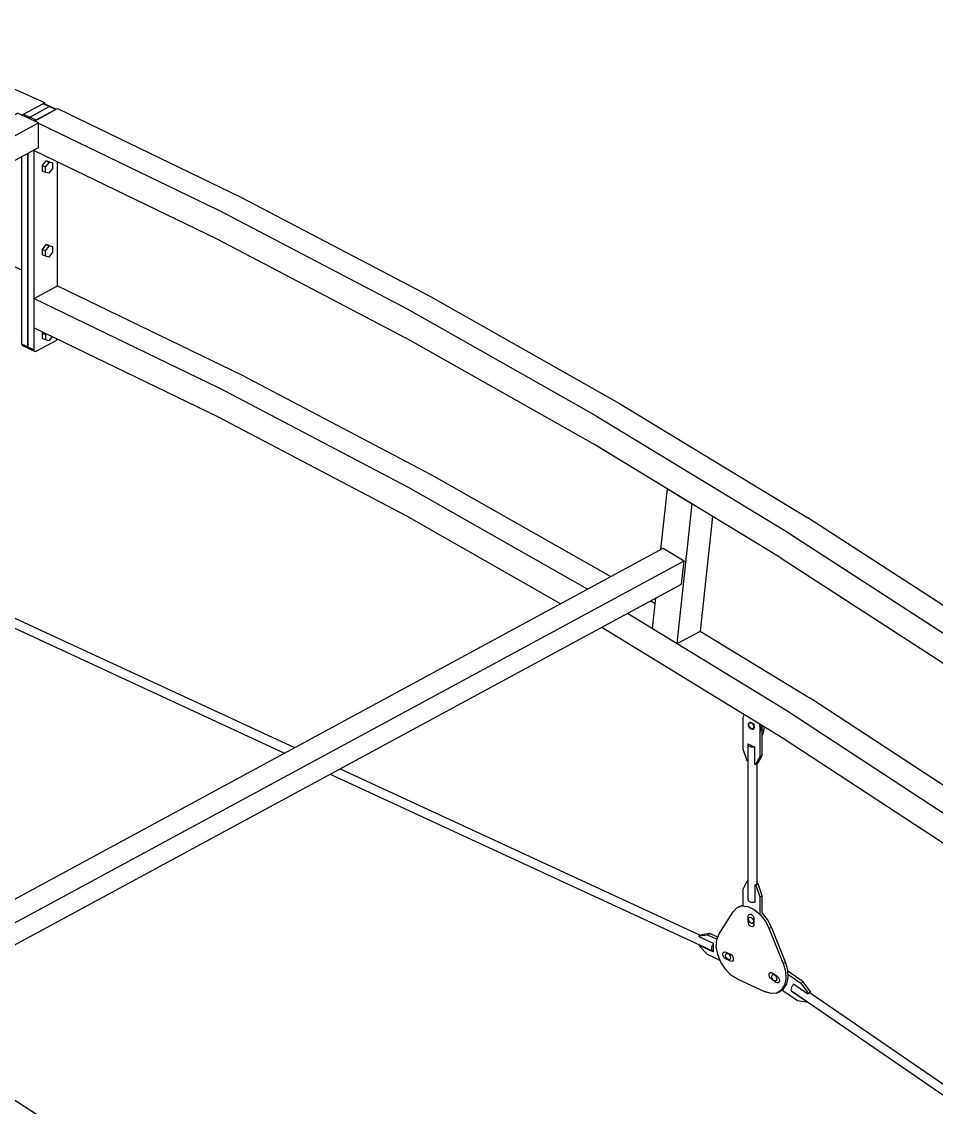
# Model space of a CAD drawing. Header units: millimetres. Extents: x 374 to 117179, y 600 to 17652.
# Drawn here: x 13400 to 15009, y 12841 to 14751 of the extents above; entities that cross this region are included whole.
import ezdxf

# ---------------------------------------------------------------- set-up
doc = ezdxf.new("R2010")
doc.units = ezdxf.units.MM

# ---------------------------------------------------------------- blocks, each defined once
blk = doc.blocks.new('Part-502061-14012 - 2165')
at = {"color": 7, "linetype": 'Continuous'}
blk.add_line((13491.2, 12786.5), (13161.4, 13000.5), dxfattribs=at)
blk = doc.blocks.new('Bolt-502061-14161 - 2165')
at = {"color": 7, "linetype": 'Continuous'}
for p, q in [((14679, 13514.6), (14679.2, 13516.4)), ((14679.2, 13512.6), (14679, 13514.6)), ((14679.2, 13516.4), (14680, 13517.7)), ((14680, 13510.6), (14679.2, 13512.6)), ((14679.7, 13514.3), (14680.3, 13516.6)), ((14680.3, 13511.4), (14679.7, 13514.3)), ((14680, 13517.7), (14681.1, 13518.5)), ((14681.1, 13508.7), (14680, 13510.6)), ((14680.3, 13516.6), (14681.9, 13517.7)), ((14681.9, 13508.7), (14680.3, 13511.4)), ((14681.1, 13518.5), (14682.5, 13518.7)), ((14682.5, 13507.2), (14681.1, 13508.7)), ((14681.9, 13517.7), (14684.1, 13517.4)), ((14684.1, 13507), (14681.9, 13508.7)), ((14682.5, 13518.7), (14684.1, 13518.3)), ((14684.1, 13506.2), (14682.5, 13507.2)), ((14684.1, 13518.3), (14685.7, 13517.3)), ((14684.1, 13517.4), (14686.3, 13515.7)), ((14686.3, 13506.7), (14684.1, 13507)), ((14685.7, 13505.7), (14684.1, 13506.2)), ((14685.7, 13517.3), (14687.2, 13515.7)), ((14687.2, 13505.9), (14685.7, 13505.7)), ((14686.3, 13515.7), (14687.9, 13513.1)), ((14687.9, 13507.9), (14686.3, 13506.7)), ((14687.2, 13515.7), (14688.3, 13513.9)), ((14688.3, 13506.7), (14687.2, 13505.9)), ((14687.9, 13513.1), (14688.5, 13510.2)), ((14688.5, 13510.2), (14687.9, 13507.9)), ((14688.3, 13513.9), (14689, 13511.8)), ((14689, 13508.1), (14688.3, 13506.7)), ((14689, 13511.8), (14689.3, 13509.8)), ((14689.3, 13509.8), (14689, 13508.1))]:
    blk.add_line(p, q, dxfattribs=at)
blk = doc.blocks.new('Part-502061-14237 - 2165')
at = {"color": 7, "linetype": 'Continuous'}
for p, q in [((13087.9, 13045.1), (14529.1, 13824.6)), ((14529.1, 13824.6), (14565.6, 13802.6)), ((13124.3, 13023), (14565.6, 13802.6)), ((14561.1, 13761.6), (14565.6, 13802.6)), ((13157.9, 13002.6), (14561.1, 13761.6)), ((12992.9, 12993.7), (13001.6, 12998.4)), ((12988.1, 12949.3), (13038, 12976.3)), ((12983.7, 12908.4), (13071.6, 12955.9))]:
    blk.add_line(p, q, dxfattribs=at)
blk = doc.blocks.new('Part-502061-14138 - 2165')
at = {"color": 7, "linetype": 'Continuous'}
for p, q in [((14669.7, 13224.7), (14677, 13238.7)), ((14677, 13238.7), (14678.4, 13239.4)), ((14678.1, 13238.1), (14677, 13238.7)), ((14678.4, 13238.3), (14678.1, 13238.1)), ((14678.1, 13238.1), (14678.1, 13207.8)), ((14690.6, 13232.4), (14694.7, 13234.6)), ((14691.7, 13231.9), (14695.8, 13234.1)), ((14694.7, 13234.6), (14695.8, 13234.1)), ((14703.1, 13213.4), (14695.8, 13234.1)), ((14669.7, 13195.6), (14669.7, 13224.7)), ((14690.6, 13202.1), (14690.6, 13232.4)), ((14690.6, 13232.4), (14691.7, 13231.9)), ((14691.7, 13231.9), (14699, 13211.2)), ((14678.1, 13207.8), (14678.4, 13208)), ((14678.1, 13207.8), (14678.4, 13207.7)), ((14689.8, 13202.4), (14690.6, 13202.1)), ((14699, 13211.2), (14703.1, 13213.4)), ((14699, 13211.2), (14699, 13182.1)), ((14703.1, 13183.2), (14703.1, 13213.4))]:
    blk.add_line(p, q, dxfattribs=at)
blk = doc.blocks.new('Part-502061-14090 - 2165')
at = {"color": 7, "linetype": 'Continuous'}
for p, q in [((12241.5, 14226.7), (12240.6, 14225.6)), ((12242.2, 14227.4), (12241.5, 14226.7)), ((12238.3, 14219.9), (12238.2, 14218.5)), ((12238.2, 14218.5), (12238.3, 14217.2)), ((12238.6, 14221.4), (12238.3, 14219.9)), ((12238.3, 14217.2), (12238.6, 14216.1)), ((12239.1, 14222.9), (12238.6, 14221.4)), ((12238.6, 14216.1), (12239.1, 14215.2)), ((12239.8, 14224.3), (12239.1, 14222.9)), ((12239.1, 14215.2), (12239.8, 14214.5)), ((12240.6, 14225.6), (12239.8, 14224.3)), ((12239.8, 14214.5), (12240.6, 14214.1)), ((12240.6, 14214.1), (12487.4, 14100)), ((12270.7, 14217.7), (12504.9, 14109.5)), ((12567.3, 14063.1), (13862.9, 13464.3)), ((12584.8, 14072.5), (13880.4, 13473.8)), ((13943, 13427.3), (14616.8, 13115.9)), ((13960.5, 13436.7), (14594.3, 13143.8)), ((14614.4, 13120.3), (14614.5, 13121.7)), ((14614.5, 13119), (14614.4, 13120.3)), ((14614.5, 13121.7), (14614.8, 13123.2)), ((14614.8, 13117.9), (14614.5, 13119)), ((14614.8, 13123.2), (14615.3, 13124.7)), ((14615.3, 13124.7), (14615.9, 13126.1)), ((14615.9, 13126.1), (14616.8, 13127.4)), ((14616.8, 13127.4), (14617.7, 13128.5)), ((14617.7, 13128.5), (14617.7, 13128.6)), ((14615.3, 13117), (14614.8, 13117.9)), ((14615.9, 13116.3), (14615.3, 13117)), ((14616.8, 13115.9), (14615.9, 13116.3)), ((14617.7, 13115.7), (14616.8, 13115.9)), ((14617.7, 13115.7), (14617.7, 13115.7))]:
    blk.add_line(p, q, dxfattribs=at)
blk = doc.blocks.new('Part-502061-14100 - 2165')
at = {"color": 7, "linetype": 'Continuous'}
for p, q in [((14678.2, 13478.5), (14678.3, 13479.3)), ((14678.4, 13477.7), (14678.2, 13478.5)), ((14678.4, 13205.9), (14678.2, 13478.5)), ((14678.3, 13479.3), (14678.7, 13480.1)), ((14678.9, 13477), (14678.4, 13477.7)), ((14678.7, 13480.1), (14678.7, 13480.1)), ((14679.7, 13476.3), (14678.9, 13477)), ((14680.7, 13475.7), (14679.7, 13476.3)), ((14682, 13475.3), (14680.7, 13475.7)), ((14683.4, 13474.9), (14682, 13475.3)), ((14684.9, 13474.7), (14683.4, 13474.9)), ((14686.5, 13474.7), (14684.9, 13474.7)), ((14688, 13474.8), (14686.5, 13474.7)), ((14689.5, 13475.1), (14688, 13474.8)), ((14689.6, 13475.1), (14689.5, 13475.1)), ((14694.4, 13234.4), (14694.2, 13445.3)), ((14678.4, 13205.9), (14678.6, 13205.1)), ((14678.6, 13205.1), (14679.1, 13204.4)), ((14679.1, 13204.4), (14679.9, 13203.7)), ((14679.9, 13203.7), (14681, 13203.1)), ((14681, 13203.1), (14682.2, 13202.6)), ((14682.2, 13202.6), (14683.6, 13202.3)), ((14683.6, 13202.3), (14685.1, 13202.1)), ((14685.1, 13202.1), (14686.7, 13202.1)), ((14686.7, 13202.1), (14688.3, 13202.2)), ((14688.3, 13202.2), (14689.7, 13202.4)), ((14689.7, 13202.4), (14690.6, 13202.7))]:
    blk.add_line(p, q, dxfattribs=at)
blk = doc.blocks.new('Part-502061-14124 - 2165')
at = {"color": 7, "linetype": 'Continuous'}
for p, q in [((13414.7, 14583.1), (13448.7, 14601.5)), ((13425.7, 14578.1), (13459.7, 14596.4)), ((13449.7, 14601.9), (13448.7, 14601.5)), ((13459.7, 14596.4), (13448.7, 14601.5)), ((13450.7, 14601.8), (13449.7, 14601.9)), ((13450.7, 14601.8), (13461.1, 14596.9)), ((13459.7, 14596.4), (13460.7, 14596.8)), ((13460.7, 14596.8), (13460.7, 14596.8)), ((13412.7, 14581.2), (13412.5, 14580.8)), ((13413.7, 14582.4), (13412.7, 14581.2)), ((13414.7, 14583.1), (13413.7, 14582.4)), ((13414.7, 14583.1), (13425.7, 14578.1)), ((13424.7, 14577.3), (13425.7, 14578.1)), ((13424.7, 14577.2), (13424.7, 14577.3)), ((13411.3, 14178.7), (13411.3, 14519.6)), ((13422.3, 14264.2), (13422.3, 14525.6)), ((13463.1, 14286.3), (13463.1, 14504.4)), ((13422.3, 14173.6), (13422.3, 14264.2)), ((13425.7, 14171.1), (13459.7, 14189.5)), ((13460.7, 14190.2), (13459.7, 14189.5)), ((13461.7, 14191.4), (13460.7, 14190.2)), ((13462.4, 14192.7), (13461.7, 14191.4)), ((13462.5, 14192.9), (13462.4, 14192.7)), ((13411.3, 14178.7), (13411.5, 14177.4)), ((13411.3, 14178.7), (13422.3, 14173.6)), ((13411.5, 14177.4), (13412, 14176.5)), ((13412, 14176.5), (13412.7, 14175.9)), ((13412.7, 14175.9), (13423.7, 14170.9)), ((13422.5, 14172.4), (13422.3, 14173.6)), ((13423, 14171.4), (13422.5, 14172.4)), ((13423.7, 14170.9), (13423, 14171.4)), ((13424.7, 14170.8), (13423.7, 14170.9)), ((13425.7, 14171.1), (13424.7, 14170.8))]:
    blk.add_line(p, q, dxfattribs=at)
blk = doc.blocks.new('Part-502061-14130 - 2165')
at = {"color": 7, "linetype": 'Continuous'}
for p, q in [((14525, 13822.4), (14536.5, 13929)), ((14536.5, 13929), (14536.5, 13929)), ((14536.5, 13929), (14580.2, 13902.5)), ((14553.7, 13657), (14580.2, 13902.5)), ((14594.4, 13679), (14616.2, 13880.6)), ((14510, 13683.4), (14515.8, 13737.1)), ((14510, 13683.4), (14553.7, 13657)), ((14553.7, 13657), (14594.4, 13679))]:
    blk.add_line(p, q, dxfattribs=at)
blk = doc.blocks.new('Part-502061-14140 - 2165')
at = {"color": 7, "linetype": 'Continuous'}
for p, q in [((14669.4, 13523.3), (14669.7, 13526.2)), ((14669.4, 13471.4), (14669.4, 13523.3)), ((14669.7, 13526.2), (14670.3, 13528.9)), ((14670.3, 13528.9), (14671.4, 13531.1)), ((14671.4, 13531.1), (14672.2, 13532)), ((14697.9, 13516.3), (14697.9, 13516.1)), ((14697.9, 13516.1), (14698.6, 13512.9)), ((14698.6, 13512.9), (14698.8, 13509.8)), ((14698.8, 13509.8), (14702.9, 13512)), ((14698.8, 13509.8), (14698.8, 13457.8)), ((14702.9, 13460), (14702.9, 13512)), ((14676.8, 13450.7), (14669.4, 13471.4)), ((14677.9, 13480.5), (14689.6, 13475.1)), ((14677.9, 13480.5), (14677.9, 13450.2)), ((14689.6, 13475.1), (14690.4, 13474.7)), ((14690.4, 13444.4), (14690.4, 13474.7)), ((14677.9, 13450.2), (14676.8, 13450.7)), ((14677.9, 13450.2), (14678.2, 13450.3)), ((14691.5, 13443.9), (14690.4, 13444.4)), ((14698.8, 13457.8), (14691.5, 13443.9)), ((14691.5, 13443.9), (14695.6, 13446.1)), ((14695.6, 13446.1), (14702.9, 13460)), ((14698.8, 13457.8), (14702.9, 13460))]:
    blk.add_line(p, q, dxfattribs=at)
blk = doc.blocks.new('Bolt-502061-14154 - 2165')
at = {"color": 7, "linetype": 'Continuous'}
for p, q in [((14715.4, 13075.3), (14716.1, 13077.2)), ((14715.4, 13072.9), (14715.4, 13075.3)), ((14716.2, 13070.4), (14715.4, 13072.9)), ((14716.1, 13077.2), (14717.6, 13078.2)), ((14717.6, 13068.1), (14716.2, 13070.4)), ((14717.6, 13078.2), (14719.4, 13078.3)), ((14719.5, 13066.3), (14717.6, 13068.1)), ((14719.4, 13078.3), (14721.4, 13077.3)), ((14727.4, 13060.9), (14719.5, 13066.3)), ((14720.1, 13072.1), (14721.1, 13074)), ((14720.2, 13069.3), (14720.1, 13072.1)), ((14721.5, 13066.5), (14720.2, 13069.3)), ((14721.1, 13074), (14723, 13074.7)), ((14721.4, 13077.3), (14729.3, 13071.9)), ((14723.6, 13064.4), (14721.5, 13066.5)), ((14723, 13074.7), (14725.2, 13073.8)), ((14725.8, 13063.5), (14723.6, 13064.4)), ((14725.2, 13073.8), (14727.3, 13071.7)), ((14727.7, 13064.2), (14725.8, 13063.5)), ((14727.3, 13071.7), (14728.6, 13068.9)), ((14728.7, 13066.1), (14727.7, 13064.2)), ((14728.6, 13068.9), (14728.7, 13066.1)), ((14729.3, 13071.9), (14731.2, 13070.1)), ((14731.2, 13070.1), (14732.6, 13067.8)), ((14732.6, 13067.8), (14733.4, 13065.3)), ((14733.4, 13062.9), (14732.7, 13061.1)), ((14733.4, 13065.3), (14733.4, 13062.9)), ((14729.4, 13060), (14727.4, 13060.9)), ((14731.3, 13060), (14729.4, 13060)), ((14732.7, 13061.1), (14731.3, 13060))]:
    blk.add_line(p, q, dxfattribs=at)
blk = doc.blocks.new('Bolt-502061-14158 - 2165')
at = {"color": 7, "linetype": 'Continuous'}
for p, q in [((13442.7, 14505.9), (13436.3, 14497.6)), ((13442.1, 14494.9), (13436.3, 14497.6)), ((13436.3, 14497.6), (13436.3, 14488.1)), ((13442.1, 14494.9), (13448.6, 14503.2)), ((13442.1, 14485.4), (13442.1, 14494.9)), ((13448.6, 14503.2), (13442.7, 14505.9)), ((13449.2, 14504.6), (13442.7, 14505.9)), ((13455, 14501.9), (13448.6, 14503.2)), ((13449.2, 14504.6), (13455, 14501.9)), ((13455, 14492.4), (13455, 14501.9)), ((13442.1, 14485.4), (13436.3, 14488.1)), ((13448.6, 14484.2), (13442.1, 14485.4)), ((13448.6, 14484.2), (13455, 14492.4)), ((13442.7, 14358.7), (13436.3, 14350.4)), ((13442.1, 14347.7), (13436.3, 14350.4)), ((13436.3, 14350.4), (13436.3, 14340.9)), ((13442.1, 14347.7), (13448.6, 14355.9)), ((13442.1, 14338.2), (13442.1, 14347.7)), ((13448.6, 14355.9), (13442.7, 14358.7)), ((13449.2, 14357.4), (13442.7, 14358.7)), ((13455, 14354.7), (13448.6, 14355.9)), ((13448.6, 14336.9), (13455, 14345.2)), ((13449.2, 14357.4), (13455, 14354.7)), ((13455, 14345.2), (13455, 14354.7)), ((13442.1, 14338.2), (13436.3, 14340.9)), ((13448.6, 14336.9), (13442.1, 14338.2)), ((13437.6, 14204.9), (13436.3, 14203.2)), ((13436.3, 14203.2), (13442.1, 14200.5)), ((13436.3, 14203.2), (13436.3, 14193.7)), ((13442.1, 14191), (13436.3, 14193.7)), ((13443.4, 14202.1), (13442.1, 14200.5)), ((13442.1, 14200.5), (13442.1, 14191)), ((13448.6, 14189.7), (13442.1, 14191)), ((13448.6, 14189.7), (13454.2, 14196.9))]:
    blk.add_line(p, q, dxfattribs=at)
blk = doc.blocks.new('Bolt-502061-14152 - 2165')
at = {"color": 7, "linetype": 'Continuous'}
for p, q in [((14678.4, 13177), (14678.8, 13179.2)), ((14678.4, 13167.5), (14678.4, 13177)), ((14678.8, 13179.2), (14679.9, 13180.6)), ((14679.9, 13180.6), (14681.6, 13181.2)), ((14681.6, 13181.2), (14683.6, 13180.7)), ((14683.6, 13180.7), (14685.5, 13179.3)), ((14685.5, 13179.3), (14687.2, 13177.3)), ((14687.2, 13177.3), (14688.3, 13174.8)), ((14678.8, 13165), (14678.4, 13167.5)), ((14679.9, 13162.5), (14678.8, 13165)), ((14679.2, 13171.9), (14679.8, 13174.2)), ((14679.8, 13169.1), (14679.2, 13171.9)), ((14679.8, 13174.2), (14681.4, 13175.4)), ((14681.4, 13166.4), (14679.8, 13169.1)), ((14681.6, 13160.4), (14679.9, 13162.5)), ((14681.4, 13175.4), (14683.6, 13175.1)), ((14683.6, 13164.7), (14681.4, 13166.4)), ((14683.6, 13159.1), (14681.6, 13160.4)), ((14683.6, 13175.1), (14685.8, 13173.4)), ((14685.8, 13164.4), (14683.6, 13164.7)), ((14685.5, 13158.6), (14683.6, 13159.1)), ((14687.2, 13159.2), (14685.5, 13158.6)), ((14685.8, 13173.4), (14687.4, 13170.7)), ((14687.4, 13165.5), (14685.8, 13164.4)), ((14688.3, 13160.6), (14687.2, 13159.2)), ((14687.4, 13170.7), (14688, 13167.8)), ((14688, 13167.8), (14687.4, 13165.5)), ((14688.3, 13174.8), (14688.7, 13172.3)), ((14688.7, 13162.7), (14688.3, 13160.6)), ((14688.7, 13172.3), (14688.7, 13162.7))]:
    blk.add_line(p, q, dxfattribs=at)
blk = doc.blocks.new('Part-502061-14106 - 2165')
at = {"color": 7, "linetype": 'Continuous'}
for p, q in [((14662.7, 13194.5), (14669.7, 13196.9)), ((14627.3, 13146.6), (14651.8, 13185.3)), ((14651.8, 13185.3), (14658.6, 13192.3)), ((14658.6, 13192.3), (14667.6, 13195.3)), ((14658.6, 13192.3), (14662.7, 13194.5)), ((14667.6, 13195.3), (14678.1, 13194.3)), ((14678.1, 13194.3), (14689, 13189.3)), ((14689, 13189.3), (14699.5, 13180.6)), ((14699.5, 13180.6), (14708.5, 13169.2)), ((14703.6, 13182.8), (14702.3, 13183.9)), ((14712.6, 13171.4), (14703.6, 13182.8)), ((14708.5, 13169.2), (14715.4, 13155.9)), ((14719.4, 13158.1), (14712.6, 13171.4)), ((14719.4, 13158.1), (14715.4, 13155.9)), ((14744, 13096.7), (14719.4, 13158.1)), ((14623.3, 13136.4), (14627.3, 13146.6)), ((14739.9, 13094.5), (14715.4, 13155.9)), ((14622.4, 13123.9), (14623.3, 13136.4)), ((14624.9, 13110.2), (14622.4, 13123.9)), ((14630.3, 13096.5), (14624.9, 13110.2)), ((14638.4, 13084), (14630.3, 13096.5)), ((14648.2, 13073.8), (14638.4, 13084)), ((14739.9, 13094.5), (14744, 13096.7)), ((14739.9, 13094.5), (14743.9, 13080.6)), ((14748, 13082.9), (14744, 13096.7)), ((14748.8, 13069.6), (14748, 13082.9)), ((14659.1, 13066.9), (14648.2, 13073.8)), ((14659.1, 13066.9), (14708.1, 13044.2)), ((14744.7, 13067.4), (14742.3, 13055.9)), ((14743.9, 13080.6), (14744.7, 13067.4)), ((14746.4, 13058.1), (14748.8, 13069.6)), ((14718.9, 13041.2), (14708.1, 13044.2)), ((14736.8, 13047.3), (14728.8, 13042.2)), ((14728.8, 13042.2), (14732.9, 13044.4)), ((14732.9, 13044.4), (14740.9, 13049.5)), ((14742.3, 13055.9), (14736.8, 13047.3)), ((14740.9, 13049.5), (14746.4, 13058.1)), ((14728.8, 13042.2), (14718.9, 13041.2))]:
    blk.add_line(p, q, dxfattribs=at)
blk = doc.blocks.new('Part-502061-14110 - 2165')
at = {"color": 7, "linetype": 'Continuous'}
blk.add_line((13197.4, 14403.9), (13400.3, 14314.4), dxfattribs=at)
blk = doc.blocks.new('Part-502061-14093 - 2165')
at = {"color": 7, "linetype": 'Continuous'}
for p, q in [((13441, 14608.2), (13118.1, 14750.8)), ((13438.7, 14606.9), (13441, 14608.2)), ((13441, 14606.2), (13441, 14608.2)), ((13400.5, 14586.3), (13402.6, 14587.4))]:
    blk.add_line(p, q, dxfattribs=at)
blk = doc.blocks.new('Part-502061-14099 - 2165')
at = {"color": 7, "linetype": 'Continuous'}
for p, q in [((14753.9, 13049.6), (14753.8, 13048.4)), ((14753.8, 13048.4), (14753.9, 13047.4)), ((14754.3, 13050.9), (14753.9, 13049.6)), ((14753.9, 13047.4), (14754.2, 13046.6)), ((14754.2, 13046.6), (14754.7, 13046)), ((14754.8, 13052.2), (14754.3, 13050.9)), ((14754.7, 13046), (15130.5, 12787.4)), ((14755.5, 13053.6), (14754.8, 13052.2)), ((14756.3, 13054.9), (14755.5, 13053.6)), ((14757.3, 13056.1), (14756.3, 13054.9)), ((14758.3, 13057.2), (14757.3, 13056.1)), ((14759, 13057.8), (14758.3, 13057.2)), ((14787.6, 13042.8), (15146.3, 12795.9)), ((15195, 12742.9), (16340.2, 11954.5)), ((15210.8, 12751.5), (16356, 11963.1)), ((16418.8, 11919.8), (17521.1, 11160.9)), ((16403, 11911.3), (17513.4, 11146.8)), ((17590.7, 11093.6), (17629.3, 11067)), ((17628.4, 11069.4), (17628.5, 11070.3)), ((17628.5, 11068.4), (17628.4, 11069.4)), ((17628.8, 11067.6), (17628.5, 11068.4)), ((17629.3, 11067), (17628.8, 11067.6)), ((17630, 11066.6), (17629.3, 11067)), ((17630.8, 11066.6), (17630, 11066.6)), ((17631.8, 11066.8), (17630.8, 11066.6))]:
    blk.add_line(p, q, dxfattribs=at)
blk = doc.blocks.new('Part-502061-14101 - 2165')
at = {"color": 7, "linetype": 'Continuous'}
for p, q in [((13422.6, 14576.1), (13463.1, 14598)), ((13463.1, 14598), (13786, 14442.1)), ((13429.7, 14572.4), (13745.3, 14420.1)), ((13422.3, 14524), (13422.3, 14525.6)), ((13422.3, 14524), (13743.7, 14368.9)), ((13786, 14442.1), (14119.5, 14267.4)), ((14078.8, 14245.3), (13745.3, 14420.1)), ((13743.7, 14368.9), (14075.7, 14194.9)), ((14119.5, 14267.4), (14452.2, 14079.3)), ((14411.5, 14057.2), (14078.8, 14245.3)), ((14406.9, 14007.7), (14075.7, 14194.9)), ((14452.2, 14079.3), (14783.7, 13878)), ((14411.5, 14057.2), (14743, 13856)), ((14736.8, 13807.4), (14406.9, 14007.7)), ((15113.6, 13664), (14783.7, 13878)), ((14743, 13856), (15072.8, 13641.9)), ((14736.8, 13807.4), (15065.2, 13594.3))]:
    blk.add_line(p, q, dxfattribs=at)
blk = doc.blocks.new('Part-502061-14107 - 2165')
at = {"color": 7, "linetype": 'Continuous'}
for p, q in [((14592, 13142.6), (14596.1, 13144.8)), ((14592, 13142.6), (14606.7, 13144.5)), ((14592, 13141.3), (14592, 13142.6)), ((14617.7, 13129.5), (14592, 13141.3)), ((14610.8, 13146.7), (14596.1, 13144.8)), ((14606.7, 13144.5), (14610.8, 13146.7)), ((14606.7, 13144.5), (14623.4, 13136.8)), ((14624.8, 13140.3), (14610.8, 13146.7)), ((14592.7, 13127), (14592, 13126.6)), ((14592, 13126.6), (14617.7, 13114.7)), ((14592, 13126.6), (14592, 13125.3)), ((14606.7, 13109.9), (14592, 13125.3)), ((14617.7, 13114.7), (14617.7, 13129.5)), ((14629.1, 13099.5), (14606.7, 13109.9))]:
    blk.add_line(p, q, dxfattribs=at)
blk = doc.blocks.new('Part-502061-14123 - 2165')
at = {"color": 7, "linetype": 'Continuous'}
for p, q in [((13403.7, 14588.2), (13437.6, 14606.6)), ((13414.7, 14583.1), (13448.7, 14601.5)), ((13438.7, 14607), (13437.6, 14606.6)), ((13448.7, 14601.5), (13437.6, 14606.6)), ((13439.6, 14606.8), (13438.7, 14607)), ((13439.6, 14606.8), (13450.7, 14601.8)), ((13448.7, 14601.5), (13449.7, 14601.9)), ((13449.7, 14601.9), (13450.7, 14601.8)), ((13401.7, 14586.3), (13401.5, 14585.9)), ((13402.7, 14587.5), (13401.7, 14586.3)), ((13403.7, 14588.2), (13402.7, 14587.5)), ((13403.7, 14588.2), (13414.7, 14583.1)), ((13412.5, 14580.8), (13412.7, 14581.2)), ((13412.7, 14581.2), (13413.7, 14582.4)), ((13413.7, 14582.4), (13414.7, 14583.1)), ((13400.3, 14183.8), (13400.3, 14513.6)), ((13411.3, 14519.6), (13411.3, 14178.7)), ((13400.3, 14183.8), (13400.5, 14182.5)), ((13411.3, 14178.7), (13400.3, 14183.8)), ((13400.5, 14182.5), (13401, 14181.6)), ((13401, 14181.6), (13401.7, 14181)), ((13401.7, 14181), (13412.7, 14175.9)), ((13411.5, 14177.4), (13411.3, 14178.7)), ((13412, 14176.5), (13411.5, 14177.4)), ((13412.7, 14175.9), (13412, 14176.5))]:
    blk.add_line(p, q, dxfattribs=at)
blk = doc.blocks.new('Part-502061-14129 - 2165')
at = {"color": 7, "linetype": 'Continuous'}
for p, q in [((13422.4, 14264.2), (13463.1, 14286.2)), ((13463.1, 14286.2), (13787, 14129.7)), ((13422.4, 14212.2), (13422.4, 14264.2)), ((13422.4, 14264.2), (13746.2, 14107.6)), ((13422.4, 14212.2), (13744.7, 14056.4)), ((13787, 14129.7), (14121.4, 13953.8)), ((14080.7, 13931.7), (13746.2, 14107.6)), ((13744.7, 14056.4), (14077.6, 13881.4)), ((14121.4, 13953.8), (14436.6, 13774.6)), ((14395.9, 13752.6), (14080.7, 13931.7)), ((14077.6, 13881.4), (14348.9, 13727.1)), ((14507, 13732.3), (14514.7, 13727.6)), ((14466.3, 13710.3), (14746.6, 13538.9)), ((14420.8, 13685.7), (14740.3, 13490.3)), ((14594.3, 13678.9), (14787.4, 13560.9)), ((15118, 13344.4), (14787.4, 13560.9)), ((14746.6, 13538.9), (15077.2, 13322.4)), ((14740.3, 13490.3), (15069.4, 13274.9))]:
    blk.add_line(p, q, dxfattribs=at)
blk = doc.blocks.new('Part-502061-14135 - 2165')
at = {"color": 7, "linetype": 'Continuous'}
for p, q in [((14702.1, 13502.9), (14702.1, 13513.7)), ((14706.2, 13505.1), (14702.1, 13502.9)), ((14705.3, 13499.6), (14706, 13502.2)), ((14706, 13502.2), (14706.2, 13505.1)), ((14706.2, 13511.2), (14706.2, 13505.1)), ((14702.9, 13495.7), (14704.2, 13497.3)), ((14704.2, 13497.3), (14705.3, 13499.6))]:
    blk.add_line(p, q, dxfattribs=at)
blk = doc.blocks.new('Part-502061-14139 - 2165')
at = {"color": 7, "linetype": 'Continuous'}
for p, q in [((14775, 13061.9), (14748.1, 13080.4)), ((14748.4, 13075.2), (14770.9, 13059.7)), ((14770.9, 13059.7), (14775, 13061.9)), ((14788, 13044.1), (14775, 13061.9)), ((14765.4, 13028.3), (14737.6, 13047.4)), ((14756.1, 13044.8), (14756.2, 13045)), ((14756.1, 13044.8), (14756.4, 13044.9)), ((14756.1, 13044.8), (14781.4, 13027.4)), ((14758.3, 13057.3), (14758.5, 13058.1)), ((14758.5, 13058.1), (14783.7, 13040.8)), ((14770.9, 13059.7), (14783.9, 13041.9)), ((14787.8, 13043), (14783.7, 13040.8)), ((14783.9, 13041.9), (14788, 13044.1)), ((14788, 13044.1), (14787.8, 13043)), ((14781.2, 13026.2), (14765.4, 13028.3)), ((14781.4, 13027.4), (14781.2, 13026.2)), ((14781.2, 13026.2), (14782.5, 13026.9)), ((14781.4, 13027.4), (14781.6, 13027.5)), ((14783.7, 13040.8), (14783.9, 13041.9))]:
    blk.add_line(p, q, dxfattribs=at)
blk = doc.blocks.new('Bolt-502061-14153 - 2165')
at = {"color": 7, "linetype": 'Continuous'}
for p, q in [((14633.9, 13110.6), (14634.3, 13112.7)), ((14634.3, 13108.1), (14633.9, 13110.6)), ((14634.3, 13112.7), (14635.4, 13114.2)), ((14635.4, 13105.6), (14634.3, 13108.1)), ((14635.4, 13114.2), (14637, 13114.7)), ((14637, 13103.5), (14635.4, 13105.6)), ((14637, 13114.7), (14639, 13114.3)), ((14639, 13102.1), (14637, 13103.5)), ((14638.6, 13108.4), (14639.2, 13110.7)), ((14639.2, 13105.5), (14638.6, 13108.4)), ((14639, 13114.3), (14647.1, 13110.5)), ((14647.1, 13098.4), (14639, 13102.1)), ((14639.2, 13110.7), (14640.8, 13111.8)), ((14640.8, 13102.8), (14639.2, 13105.5)), ((14640.8, 13111.8), (14643, 13111.5)), ((14643, 13101.1), (14640.8, 13102.8)), ((14643, 13111.5), (14645.3, 13109.8)), ((14645.3, 13100.8), (14643, 13101.1)), ((14645.3, 13109.8), (14646.9, 13107.2)), ((14646.9, 13102), (14645.3, 13100.8)), ((14646.9, 13107.2), (14647.5, 13104.3)), ((14647.5, 13104.3), (14646.9, 13102)), ((14647.1, 13110.5), (14649.1, 13109.2)), ((14649.1, 13109.2), (14650.7, 13107.1)), ((14650.7, 13107.1), (14651.8, 13104.6)), ((14651.8, 13099.9), (14650.7, 13098.5)), ((14651.8, 13104.6), (14652.2, 13102.1)), ((14652.2, 13102.1), (14651.8, 13099.9)), ((14649.1, 13097.9), (14647.1, 13098.4)), ((14650.7, 13098.5), (14649.1, 13097.9))]:
    blk.add_line(p, q, dxfattribs=at)
blk = doc.blocks.new('Part-502061-14234 - 2165')
at = {"color": 7, "linetype": 'Continuous'}
for p, q in [((11814.1, 13735.8), (13393, 14589.8)), ((13429.7, 14572.8), (13393, 14589.8)), ((11850.8, 13718.8), (13429.7, 14572.8)), ((13429.7, 14529.5), (13429.7, 14572.8)), ((11890, 13696.7), (13429.7, 14529.5)), ((11814.1, 13732.7), (11814.1, 13735.8)), ((11814.1, 13735.8), (11850.8, 13718.8)), ((11849, 13717.5), (11815.9, 13732.8)), ((11815.9, 13732.8), (11815.9, 13731.9)), ((11849, 13716.5), (11849, 13717.5)), ((11850.8, 13718.8), (11850.8, 13715.7))]:
    blk.add_line(p, q, dxfattribs=at)
blk = doc.blocks.new('Part-502061-14238 - 2165')
at = {"color": 7, "linetype": 'Continuous'}
for p, q in [((15649, 13067.8), (14195.1, 12281.4)), ((15684.6, 13041), (15649, 13067.8)), ((14230, 12254.2), (15684.6, 13041)), ((15675.8, 13003), (15684.6, 13041)), ((14255.2, 12234.6), (15675.8, 13003)), ((14107.8, 12188.1), (14148.5, 12210.1)), ((14099, 12150.1), (14173.7, 12190.5))]:
    blk.add_line(p, q, dxfattribs=at)

msp = doc.modelspace()

# ---------------------------------------------------------------- block references
for name in ['Part-502061-14093 - 2165', 'Part-502061-14110 - 2165', 'Part-502061-14234 - 2165', 'Part-502061-14123 - 2165', 'Part-502061-14124 - 2165', 'Part-502061-14101 - 2165', 'Bolt-502061-14158 - 2165', 'Part-502061-14129 - 2165', 'Part-502061-14090 - 2165', 'Part-502061-14130 - 2165', 'Part-502061-14237 - 2165', 'Part-502061-14012 - 2165', 'Part-502061-14140 - 2165', 'Bolt-502061-14161 - 2165', 'Part-502061-14135 - 2165', 'Part-502061-14100 - 2165', 'Part-502061-14138 - 2165', 'Part-502061-14106 - 2165', 'Bolt-502061-14152 - 2165', 'Part-502061-14107 - 2165', 'Bolt-502061-14153 - 2165', 'Part-502061-14238 - 2165', 'Bolt-502061-14154 - 2165', 'Part-502061-14139 - 2165', 'Part-502061-14099 - 2165']:
    msp.add_blockref(name, (0, 0))

doc.saveas('drawing.dxf')
